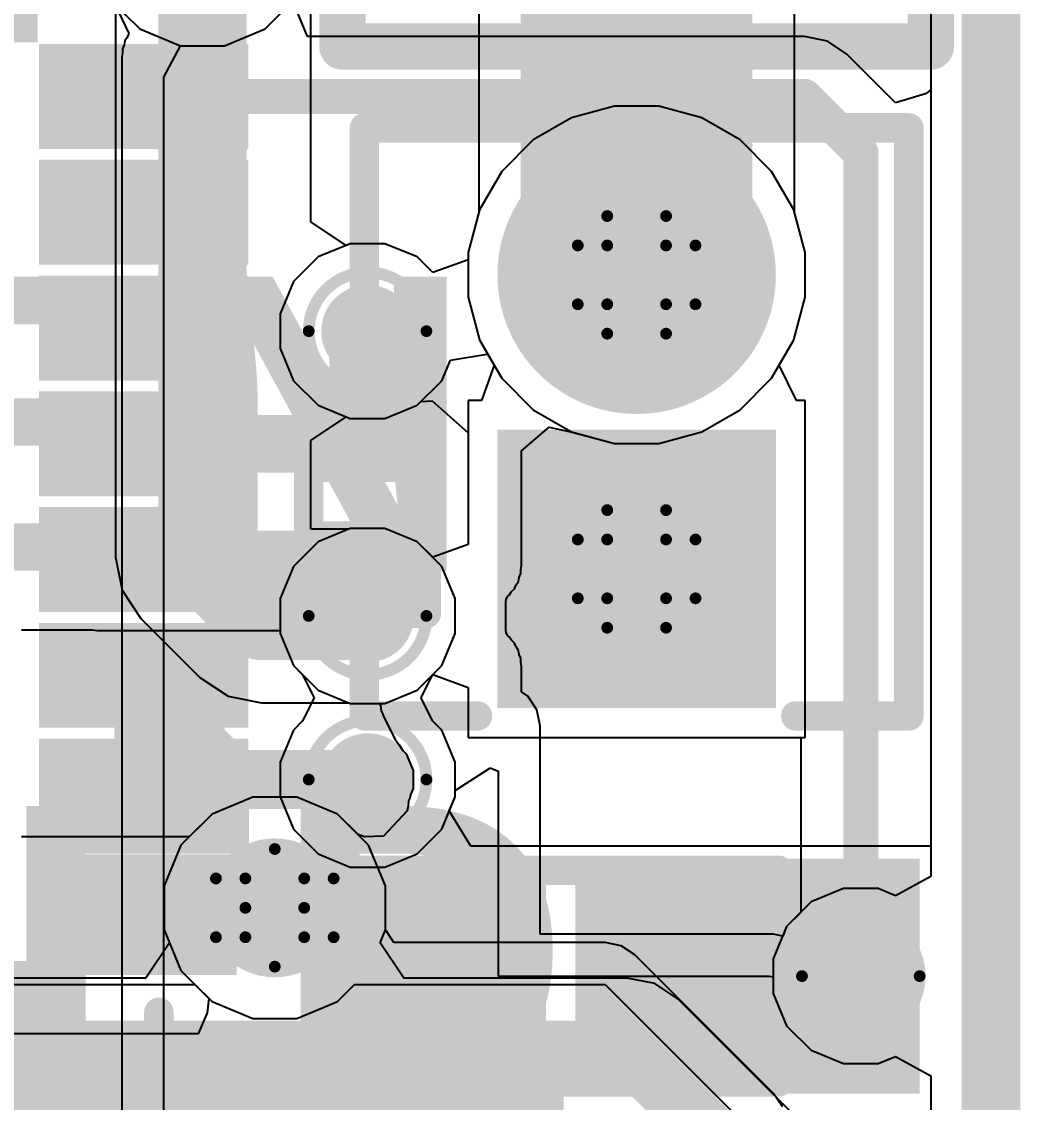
# Model space of a CAD drawing. Header units: inches. Extents: x -10 to 344, y -7 to 75.
# Drawn here: x 55.816 to 60.127, y 5.951 to 10.619 of the extents above; entities that cross this region are included whole.
import ezdxf

# ---------------------------------------------------------------- set-up
doc = ezdxf.new("R2010")
doc.units = ezdxf.units.IN
for name, color, linetype in [('Board Outline', 216, 'Continuous'), ('Bottom Layer', 5, 'Continuous'), ('Bottom Overlay', 54, 'Continuous'), ('Bottom Paste', 16, 'Continuous'), ('Bottom Solder', 6, 'Continuous'), ('Drill Drawing', 1, 'Continuous'), ('Mechanical 15', 56, 'Continuous'), ('Mid Layer 1', 16, 'Continuous'), ('Mid Layer 2', 76, 'Continuous'), ('Multi-Layer', 9, 'Continuous'), ('Pad Holes', 156, 'Continuous'), ('Top Layer', 1, 'Continuous'), ('Top Overlay', 2, 'Continuous'), ('Top Paste', 8, 'Continuous'), ('Top Solder', 216, 'Continuous'), ('Via Holes', 16, 'Continuous')]:
    doc.layers.add(name, color=color, linetype=linetype)
doc.styles.add('Arial_Bold', font='', dxfattribs={"height": 0.2})
doc.styles.get('Arial_Bold').set_extended_font_data('Arial', bold=True)

# ---------------------------------------------------------------- blocks, each defined once
blk = doc.blocks.new('HDR_1_2_M____1_27___6')
at = {"layer": 'Bottom Layer'}
blk.add_hatch(color=5, dxfattribs=at).paths.add_polyline_path([(-1.185, 0.55), (-0.085, 0.55), (-0.085, -0.55), (-1.185, -0.55)])
h = blk.add_hatch(color=5, dxfattribs=at)
edge = h.paths.add_edge_path()
edge.add_arc((0.635, 0), 0.55, 0, 360)
at = {"layer": 'Bottom Solder'}
blk.add_hatch(color=6, dxfattribs=at).paths.add_polyline_path([(-1.2358, 0.6008), (-0.0342, 0.6008), (-0.0342, -0.6008), (-1.2358, -0.6008)])
h = blk.add_hatch(color=6, dxfattribs=at)
edge = h.paths.add_edge_path()
edge.add_arc((0.635, 0), 0.6008, 0, 360)
at = {"layer": 'Mid Layer 1'}
blk.add_hatch(color=16, dxfattribs=at).paths.add_polyline_path([(-1.185, 0.55), (-0.085, 0.55), (-0.085, -0.55), (-1.185, -0.55)])
h = blk.add_hatch(color=16, dxfattribs=at)
edge = h.paths.add_edge_path()
edge.add_arc((0.635, 0), 0.55, 0, 360)
at = {"layer": 'Mid Layer 2'}
blk.add_hatch(color=76, dxfattribs=at).paths.add_polyline_path([(-1.185, 0.55), (-0.085, 0.55), (-0.085, -0.55), (-1.185, -0.55)])
h = blk.add_hatch(color=76, dxfattribs=at)
edge = h.paths.add_edge_path()
edge.add_arc((0.635, 0), 0.55, 0, 360)
at = {"layer": 'Multi-Layer'}
blk.add_hatch(color=9, dxfattribs=at).paths.add_polyline_path([(-1.185, 0.55), (-0.085, 0.55), (-0.085, -0.55), (-1.185, -0.55)])
h = blk.add_hatch(color=9, dxfattribs=at)
edge = h.paths.add_edge_path()
edge.add_arc((0.635, 0), 0.55, 0, 360)
at = {"layer": 'Pad Holes'}
h = blk.add_hatch(color=7, dxfattribs=at)
edge = h.paths.add_edge_path()
edge.add_arc((-0.635, 0), 0.375, 0, 360)
h = blk.add_hatch(color=7, dxfattribs=at)
edge = h.paths.add_edge_path()
edge.add_arc((0.635, 0), 0.375, 0, 360)
at = {"layer": 'Top Layer'}
blk.add_hatch(color=1, dxfattribs=at).paths.add_polyline_path([(-1.185, 0.55), (-0.085, 0.55), (-0.085, -0.55), (-1.185, -0.55)])
h = blk.add_hatch(color=1, dxfattribs=at)
edge = h.paths.add_edge_path()
edge.add_arc((0.635, 0), 0.55, 0, 360)
at = {"layer": 'Top Solder'}
blk.add_hatch(color=216, dxfattribs=at).paths.add_polyline_path([(-1.2358, 0.6008), (-0.0342, 0.6008), (-0.0342, -0.6008), (-1.2358, -0.6008)])
h = blk.add_hatch(color=216, dxfattribs=at)
edge = h.paths.add_edge_path()
edge.add_arc((0.635, 0), 0.6008, 0, 360)
at = {"layer": 'Mechanical 15', "const_width": 0.00254}
blk.add_lwpolyline([(0.0003, 0.397), (-0.0003, 0.3965)], dxfattribs=at)
at = {"layer": 'Mechanical 15', "const_width": 0.00127}
for points in [[(-0.0009, 0.3965, 1), (0.0004, 0.3965, 1)], [(-0.0004, 0.397, 1), (0.0009, 0.397, 1)]]:
    blk.add_lwpolyline(points, format="xyb", close=True, dxfattribs=at)
at = {"layer": 'Top Overlay', "const_width": 0.127}
for points in [[(-1.27, 1.175), (-1.27, 0.687)], [(-1.27, 1.175), (1.27, 1.175)], [(1.27, 1.175), (1.27, 0.3598)], [(1.27, -0.3598), (1.27, -1.175)], [(-1.27, -0.687), (-1.27, -1.175)], [(-1.27, -1.175), (1.27, -1.175)]]:
    blk.add_lwpolyline(points, dxfattribs=at)
at = {"layer": 'Top Overlay', "const_width": 0.0635}
for points in [[(-1.3017, 1.175, 1), (-1.2383, 1.175, 1)], [(-1.3017, 1.175, 1), (-1.2383, 1.175, 1)], [(1.2383, 1.175, 1), (1.3017, 1.175, 1)], [(1.2383, 1.175, 1), (1.3017, 1.175, 1)], [(-1.3017, 0.687, 1), (-1.2383, 0.687, 1)], [(1.2383, 0.3598, 1), (1.3017, 0.3598, 1)], [(1.2383, -0.3598, 1), (1.3017, -0.3598, 1)], [(-1.3017, -0.687, 1), (-1.2383, -0.687, 1)], [(-1.3017, -1.175, 1), (-1.2383, -1.175, 1)], [(-1.3017, -1.175, 1), (-1.2383, -1.175, 1)], [(1.2383, -1.175, 1), (1.3017, -1.175, 1)], [(1.2383, -1.175, 1), (1.3017, -1.175, 1)]]:
    blk.add_lwpolyline(points, format="xyb", close=True, dxfattribs=at)
blk = doc.blocks.new('LED_0402_19')
at = {"layer": 'Top Layer'}
for points in [[(-0.785, 0.36), (-0.165, 0.36), (-0.165, -0.36), (-0.785, -0.36)], [(0.165, 0.36), (0.785, 0.36), (0.785, -0.36), (0.165, -0.36)]]:
    blk.add_hatch(color=1, dxfattribs=at).paths.add_polyline_path(points)
at = {"layer": 'Top Overlay'}
blk.add_hatch(color=2, dxfattribs=at).paths.add_polyline_path([(0.9398, -0.508), (1.5494, -0.508), (1.5494, 0.508), (0.9398, 0.508)])
at = {"layer": 'Top Paste'}
for points in [[(-0.785, 0.36), (-0.165, 0.36), (-0.165, -0.36), (-0.785, -0.36)], [(0.165, 0.36), (0.785, 0.36), (0.785, -0.36), (0.165, -0.36)]]:
    blk.add_hatch(color=8, dxfattribs=at).paths.add_polyline_path(points)
at = {"layer": 'Top Solder'}
for points in [[(-0.8866, 0.4616), (-0.0634, 0.4616), (-0.0634, -0.4616), (-0.8866, -0.4616)], [(0.0634, 0.4616), (0.8866, 0.4616), (0.8866, -0.4616), (0.0634, -0.4616)]]:
    blk.add_hatch(color=216, dxfattribs=at).paths.add_polyline_path(points)
at = {"layer": 'Top Overlay', "const_width": 0.127}
for points in [[(-0.889, 0.4572), (0.9398, 0.4572)], [(-0.889, -0.4572), (-0.889, 0.4572)], [(0.9398, -0.4572), (0.9398, 0.4572)], [(-0.889, -0.4572), (0.9398, -0.4572)]]:
    blk.add_lwpolyline(points, dxfattribs=at)
at = {"layer": 'Top Overlay', "const_width": 0.0635}
for points in [[(-0.9207, 0.4572, 1), (-0.8572, 0.4572, 1)], [(-0.9207, 0.4572, 1), (-0.8572, 0.4572, 1)], [(0.908, 0.4572, 1), (0.9715, 0.4572, 1)], [(0.908, 0.4572, 1), (0.9715, 0.4572, 1)], [(-0.9207, -0.4572, 1), (-0.8572, -0.4572, 1)], [(-0.9207, -0.4572, 1), (-0.8572, -0.4572, 1)], [(0.908, -0.4572, 1), (0.9715, -0.4572, 1)], [(0.908, -0.4572, 1), (0.9715, -0.4572, 1)]]:
    blk.add_lwpolyline(points, format="xyb", close=True, dxfattribs=at)
blk = doc.blocks.new('C___0603_B_24')
at = {"layer": 'Bottom Layer'}
for points in [[(-1.143, -0.4445), (-1.143, 0.4445), (-0.381, 0.4445), (-0.381, -0.4445)], [(0.381, -0.4445), (0.381, 0.4445), (1.143, 0.4445), (1.143, -0.4445)]]:
    blk.add_hatch(color=5, dxfattribs=at).paths.add_polyline_path(points)
at = {"layer": 'Bottom Paste'}
for points in [[(-1.143, -0.4445), (-1.143, 0.4445), (-0.381, 0.4445), (-0.381, -0.4445)], [(0.381, -0.4445), (0.381, 0.4445), (1.143, 0.4445), (1.143, -0.4445)]]:
    blk.add_hatch(color=16, dxfattribs=at).paths.add_polyline_path(points)
at = {"layer": 'Bottom Solder'}
for points in [[(-1.203, -0.5045), (-1.203, 0.5045), (-0.321, 0.5045), (-0.321, -0.5045)], [(0.321, -0.5045), (0.321, 0.5045), (1.203, 0.5045), (1.203, -0.5045)]]:
    blk.add_hatch(color=6, dxfattribs=at).paths.add_polyline_path(points)
at = {"layer": 'Bottom Overlay', "const_width": 0.127}
for points in [[(-1.2446, 0.5334), (-0.4572, 0.5334)], [(-1.2446, 0.5334), (-1.2446, -0.5334)], [(0.4572, 0.5334), (1.2446, 0.5334)], [(1.2446, 0.5334), (1.2446, -0.5334)], [(-1.2446, -0.5334), (-0.4572, -0.5334)], [(0.4572, -0.5334), (1.2446, -0.5334)]]:
    blk.add_lwpolyline(points, dxfattribs=at)
at = {"layer": 'Bottom Overlay', "const_width": 0.0635}
for points in [[(-1.2764, 0.5334, 1), (-1.2128, 0.5334, 1)], [(-1.2764, 0.5334, 1), (-1.2128, 0.5334, 1)], [(-0.4889, 0.5334, 1), (-0.4254, 0.5334, 1)], [(0.4254, 0.5334, 1), (0.4889, 0.5334, 1)], [(1.2128, 0.5334, 1), (1.2764, 0.5334, 1)], [(1.2128, 0.5334, 1), (1.2764, 0.5334, 1)], [(-1.2764, -0.5334, 1), (-1.2128, -0.5334, 1)], [(-1.2764, -0.5334, 1), (-1.2128, -0.5334, 1)], [(-0.4889, -0.5334, 1), (-0.4254, -0.5334, 1)], [(0.4254, -0.5334, 1), (0.4889, -0.5334, 1)], [(1.2128, -0.5334, 1), (1.2764, -0.5334, 1)], [(1.2128, -0.5334, 1), (1.2764, -0.5334, 1)]]:
    blk.add_lwpolyline(points, format="xyb", close=True, dxfattribs=at)
blk = doc.blocks.new('32_QFN__5_5__B_27')
at = {"layer": 'Bottom Layer'}
for points in [[(-1.625, -2.085), (-1.625, -2.785), (-1.875, -2.785), (-1.875, -2.085)], [(-1.125, -2.085), (-1.125, -2.785), (-1.375, -2.785), (-1.375, -2.085)], [(-0.625, -2.085), (-0.625, -2.785), (-0.875, -2.785), (-0.875, -2.085)], [(-0.125, -2.085), (-0.125, -2.785), (-0.375, -2.785), (-0.375, -2.085)], [(0.375, -2.085), (0.375, -2.785), (0.125, -2.785), (0.125, -2.085)], [(0.875, -2.085), (0.875, -2.785), (0.625, -2.785), (0.625, -2.085)], [(1.375, -2.085), (1.375, -2.785), (1.125, -2.785), (1.125, -2.085)], [(1.875, -2.085), (1.875, -2.785), (1.625, -2.785), (1.625, -2.085)]]:
    blk.add_hatch(color=5, dxfattribs=at).paths.add_polyline_path(points)
at = {"layer": 'Bottom Paste'}
for points in [[(-1.625, -2.085), (-1.625, -2.785), (-1.875, -2.785), (-1.875, -2.085)], [(-1.125, -2.085), (-1.125, -2.785), (-1.375, -2.785), (-1.375, -2.085)], [(-0.625, -2.085), (-0.625, -2.785), (-0.875, -2.785), (-0.875, -2.085)], [(-0.125, -2.085), (-0.125, -2.785), (-0.375, -2.785), (-0.375, -2.085)], [(0.375, -2.085), (0.375, -2.785), (0.125, -2.785), (0.125, -2.085)], [(0.875, -2.085), (0.875, -2.785), (0.625, -2.785), (0.625, -2.085)], [(1.375, -2.085), (1.375, -2.785), (1.125, -2.785), (1.125, -2.085)], [(1.875, -2.085), (1.875, -2.785), (1.625, -2.785), (1.625, -2.085)]]:
    blk.add_hatch(color=16, dxfattribs=at).paths.add_polyline_path(points)
at = {"layer": 'Bottom Solder'}
for points in [[(-2.8866, -1.5234), (-1.9834, -1.5234), (-1.9834, -1.9766), (-2.8866, -1.9766)], [(1.9834, -1.5234), (2.8866, -1.5234), (2.8866, -1.9766), (1.9834, -1.9766)], [(-1.5234, -1.9834), (-1.5234, -2.8866), (-1.9766, -2.8866), (-1.9766, -1.9834)], [(-1.0234, -1.9834), (-1.0234, -2.8866), (-1.4766, -2.8866), (-1.4766, -1.9834)], [(-0.5234, -1.9834), (-0.5234, -2.8866), (-0.9766, -2.8866), (-0.9766, -1.9834)], [(-0.0234, -1.9834), (-0.0234, -2.8866), (-0.4766, -2.8866), (-0.4766, -1.9834)], [(0.4766, -1.9834), (0.4766, -2.8866), (0.0234, -2.8866), (0.0234, -1.9834)], [(0.9766, -1.9834), (0.9766, -2.8866), (0.5234, -2.8866), (0.5234, -1.9834)], [(1.4766, -1.9834), (1.4766, -2.8866), (1.0234, -2.8866), (1.0234, -1.9834)], [(1.9766, -1.9834), (1.9766, -2.8866), (1.5234, -2.8866), (1.5234, -1.9834)]]:
    blk.add_hatch(color=6, dxfattribs=at).paths.add_polyline_path(points)
at = {"layer": 'Bottom Overlay', "const_width": 0.127}
for points in [[(-2.5, -2.205), (-2.5, -2.5)], [(-2.5, -2.5), (-2.205, -2.5)]]:
    blk.add_lwpolyline(points, dxfattribs=at)
at = {"layer": 'Bottom Overlay', "const_width": 0.0635}
for points in [[(-2.5318, -2.205, 1), (-2.4683, -2.205, 1)], [(-2.5318, -2.5, 1), (-2.4683, -2.5, 1)], [(-2.5318, -2.5, 1), (-2.4683, -2.5, 1)], [(-2.2367, -2.5, 1), (-2.1732, -2.5, 1)]]:
    blk.add_lwpolyline(points, format="xyb", close=True, dxfattribs=at)
blk = doc.blocks.new('R___0201_B_46')
at = {"layer": 'Bottom Layer'}
for points in [[(-0.41, 0.185), (-0.14, 0.185), (-0.14, -0.185), (-0.41, -0.185)], [(0.14, 0.185), (0.41, 0.185), (0.41, -0.185), (0.14, -0.185)]]:
    blk.add_hatch(color=5, dxfattribs=at).paths.add_polyline_path(points)
at = {"layer": 'Bottom Paste'}
for points in [[(-0.41, 0.185), (-0.14, 0.185), (-0.14, -0.185), (-0.41, -0.185)], [(0.14, 0.185), (0.41, 0.185), (0.41, -0.185), (0.14, -0.185)]]:
    blk.add_hatch(color=16, dxfattribs=at).paths.add_polyline_path(points)
at = {"layer": 'Bottom Solder'}
for points in [[(-0.465, 0.24), (-0.085, 0.24), (-0.085, -0.24), (-0.465, -0.24)], [(0.085, 0.24), (0.465, 0.24), (0.465, -0.24), (0.085, -0.24)]]:
    blk.add_hatch(color=6, dxfattribs=at).paths.add_polyline_path(points)
at = {"layer": 'Bottom Overlay', "const_width": 0.127}
for points in [[(-0.4826, 0.254), (0.4826, 0.254)], [(-0.4826, 0.254), (-0.4826, -0.254)], [(0.4826, 0.254), (0.4826, -0.254)], [(-0.4826, -0.254), (0.4826, -0.254)]]:
    blk.add_lwpolyline(points, dxfattribs=at)
at = {"layer": 'Bottom Overlay', "const_width": 0.0635}
for points in [[(-0.5143, 0.254, 1), (-0.4508, 0.254, 1)], [(-0.5143, 0.254, 1), (-0.4508, 0.254, 1)], [(0.4508, 0.254, 1), (0.5143, 0.254, 1)], [(0.4508, 0.254, 1), (0.5143, 0.254, 1)], [(-0.5143, -0.254, 1), (-0.4508, -0.254, 1)], [(-0.5143, -0.254, 1), (-0.4508, -0.254, 1)], [(0.4508, -0.254, 1), (0.5143, -0.254, 1)], [(0.4508, -0.254, 1), (0.5143, -0.254, 1)]]:
    blk.add_lwpolyline(points, format="xyb", close=True, dxfattribs=at)
blk = doc.blocks.new('HDR1X2__86')
at = {"layer": 'Bottom Layer'}
blk.add_hatch(color=5, dxfattribs=at).paths.add_polyline_path([(-0.75, 0.75), (0.75, 0.75), (0.75, -0.75), (-0.75, -0.75)])
h = blk.add_hatch(color=5, dxfattribs=at)
edge = h.paths.add_edge_path()
edge.add_arc((2.54, 0), 0.75, 0, 360)
at = {"layer": 'Bottom Solder'}
h = blk.add_hatch(color=6, dxfattribs=at)
edge = h.paths.add_edge_path()
edge.add_arc((0, 0), 0.5516, 0, 360)
h = blk.add_hatch(color=6, dxfattribs=at)
edge = h.paths.add_edge_path()
edge.add_arc((2.54, 0), 0.5516, 0, 360)
at = {"layer": 'Mid Layer 1'}
blk.add_hatch(color=16, dxfattribs=at).paths.add_polyline_path([(-0.75, 0.75), (0.75, 0.75), (0.75, -0.75), (-0.75, -0.75)])
h = blk.add_hatch(color=16, dxfattribs=at)
edge = h.paths.add_edge_path()
edge.add_arc((2.54, 0), 0.75, 0, 360)
at = {"layer": 'Mid Layer 2'}
blk.add_hatch(color=76, dxfattribs=at).paths.add_polyline_path([(-0.75, 0.75), (0.75, 0.75), (0.75, -0.75), (-0.75, -0.75)])
h = blk.add_hatch(color=76, dxfattribs=at)
edge = h.paths.add_edge_path()
edge.add_arc((2.54, 0), 0.75, 0, 360)
at = {"layer": 'Multi-Layer'}
blk.add_hatch(color=9, dxfattribs=at).paths.add_polyline_path([(-0.75, 0.75), (0.75, 0.75), (0.75, -0.75), (-0.75, -0.75)])
h = blk.add_hatch(color=9, dxfattribs=at)
edge = h.paths.add_edge_path()
edge.add_arc((2.54, 0), 0.75, 0, 360)
at = {"layer": 'Pad Holes'}
h = blk.add_hatch(color=7, dxfattribs=at)
edge = h.paths.add_edge_path()
edge.add_arc((0, 0), 0.45, 0, 360)
h = blk.add_hatch(color=7, dxfattribs=at)
edge = h.paths.add_edge_path()
edge.add_arc((2.54, 0), 0.45, 0, 360)
at = {"layer": 'Top Layer'}
blk.add_hatch(color=1, dxfattribs=at).paths.add_polyline_path([(-0.75, 0.75), (0.75, 0.75), (0.75, -0.75), (-0.75, -0.75)])
h = blk.add_hatch(color=1, dxfattribs=at)
edge = h.paths.add_edge_path()
edge.add_arc((2.54, 0), 0.75, 0, 360)
at = {"layer": 'Top Solder'}
h = blk.add_hatch(color=216, dxfattribs=at)
edge = h.paths.add_edge_path()
edge.add_arc((0, 0), 0.5516, 0, 360)
h = blk.add_hatch(color=216, dxfattribs=at)
edge = h.paths.add_edge_path()
edge.add_arc((2.54, 0), 0.5516, 0, 360)
at = {"layer": 'Top Overlay', "const_width": 0.2}
for points in [[(3.81, 1.27), (-1.27, 1.27)], [(-1.27, -1.27), (-1.27, 1.27)], [(3.81, -1.27), (3.81, 1.27)], [(3.81, -1.27), (-1.27, -1.27)]]:
    blk.add_lwpolyline(points, dxfattribs=at)
at = {"layer": 'Top Overlay', "const_width": 0.1}
for points in [[(-1.32, 1.27, 1), (-1.22, 1.27, 1)], [(-1.32, 1.27, 1), (-1.22, 1.27, 1)], [(3.76, 1.27, 1), (3.86, 1.27, 1)], [(3.76, 1.27, 1), (3.86, 1.27, 1)], [(-1.32, -1.27, 1), (-1.22, -1.27, 1)], [(-1.32, -1.27, 1), (-1.22, -1.27, 1)], [(3.76, -1.27, 1), (3.86, -1.27, 1)], [(3.76, -1.27, 1), (3.86, -1.27, 1)]]:
    blk.add_lwpolyline(points, format="xyb", close=True, dxfattribs=at)

msp = doc.modelspace()

# ---------------------------------------------------------------- hatches: boundary and pattern name
at = {"layer": 'Bottom Layer'}
h = msp.add_hatch(color=5, dxfattribs=at)
edge = h.paths.add_edge_path()
edge.add_arc((57.3095, 9.2818), 0.2, 0, 360)
for points in [[(56.1403, 8.6702), (57.4945, 8.6702), (57.4945, 8.9202), (56.1403, 8.9202)], [(56.1403, 8.1702), (57.4945, 8.1702), (57.4945, 8.4202), (56.1403, 8.4202)]]:
    msp.add_hatch(color=5, dxfattribs=at).paths.add_polyline_path(points)
h = msp.add_hatch(color=5, dxfattribs=at)
edge = h.paths.add_edge_path()
edge.add_arc((57.3095, 8.0518), 0.2, 0, 360)
h = msp.add_hatch(color=5, dxfattribs=at)
edge = h.paths.add_edge_path()
edge.add_arc((57.3095, 7.3452), 0.2, 0, 360)
h = msp.add_hatch(color=5, dxfattribs=at)
edge = h.paths.add_edge_path()
edge.add_arc((56.909, 6.7912), 0.3, 0, 360)
h = msp.add_hatch(color=5, dxfattribs=at)
edge = h.paths.add_edge_path()
edge.add_arc((59.4384, 6.4962), 0.2, 0, 360)
at = {"layer": 'Mid Layer 1'}
h = msp.add_hatch(color=16, dxfattribs=at)
edge = h.paths.add_edge_path()
edge.add_arc((57.3095, 9.2818), 0.2, 0, 360)
h = msp.add_hatch(color=16, dxfattribs=at)
edge = h.paths.add_edge_path()
edge.add_arc((57.3095, 8.0518), 0.2, 0, 360)
h = msp.add_hatch(color=16, dxfattribs=at)
edge = h.paths.add_edge_path()
edge.add_arc((57.3095, 7.3452), 0.2, 0, 360)
h = msp.add_hatch(color=16, dxfattribs=at)
edge = h.paths.add_edge_path()
edge.add_arc((56.909, 6.7912), 0.3, 0, 360)
h = msp.add_hatch(color=16, dxfattribs=at)
edge = h.paths.add_edge_path()
edge.add_arc((59.4384, 6.4962), 0.2, 0, 360)
at = {"layer": 'Mid Layer 2'}
msp.add_hatch(color=76, dxfattribs=at).paths.add_polyline_path([(57.9708, 9.525), (58.9708, 9.525), (58.9708, 11.7811), (57.9708, 11.7811)])
h = msp.add_hatch(color=76, dxfattribs=at)
edge = h.paths.add_edge_path()
edge.add_arc((57.3095, 9.2818), 0.2, 0, 360)
h = msp.add_hatch(color=76, dxfattribs=at)
edge = h.paths.add_edge_path()
edge.add_arc((57.3095, 8.0518), 0.2, 0, 360)
h = msp.add_hatch(color=76, dxfattribs=at)
edge = h.paths.add_edge_path()
edge.add_arc((57.3095, 7.3452), 0.2, 0, 360)
h = msp.add_hatch(color=76, dxfattribs=at)
edge = h.paths.add_edge_path()
edge.add_arc((56.909, 6.7912), 0.3, 0, 360)
h = msp.add_hatch(color=76, dxfattribs=at)
edge = h.paths.add_edge_path()
edge.add_arc((59.4384, 6.4962), 0.2, 0, 360)
at = {"layer": 'Top Layer'}
h = msp.add_hatch(color=1, dxfattribs=at)
edge = h.paths.add_edge_path()
edge.add_arc((57.3095, 9.2818), 0.2, 0, 360)
h = msp.add_hatch(color=1, dxfattribs=at)
edge = h.paths.add_edge_path()
edge.add_arc((57.3095, 8.0518), 0.2, 0, 360)
h = msp.add_hatch(color=1, dxfattribs=at)
edge = h.paths.add_edge_path()
edge.add_arc((57.3095, 7.3452), 0.2, 0, 360)
h = msp.add_hatch(color=1, dxfattribs=at)
edge = h.paths.add_edge_path()
edge.add_arc((56.909, 6.7912), 0.3, 0, 360)
msp.add_hatch(color=1, dxfattribs=at).paths.add_polyline_path([(58.308, 6.1362), (59.6743, 6.1362), (59.6743, 6.8562), (58.308, 6.8562)])
h = msp.add_hatch(color=1, dxfattribs=at)
edge = h.paths.add_edge_path()
edge.add_arc((59.4384, 6.4962), 0.2, 0, 360)
at = {"layer": 'Via Holes'}
h = msp.add_hatch(color=7, dxfattribs=at)
edge = h.paths.add_edge_path()
edge.add_arc((57.3095, 9.2818), 0.1, 0, 360)
h = msp.add_hatch(color=7, dxfattribs=at)
edge = h.paths.add_edge_path()
edge.add_arc((57.3095, 8.0518), 0.1, 0, 360)
h = msp.add_hatch(color=7, dxfattribs=at)
edge = h.paths.add_edge_path()
edge.add_arc((57.3095, 7.3452), 0.1, 0, 360)
h = msp.add_hatch(color=7, dxfattribs=at)
edge = h.paths.add_edge_path()
edge.add_arc((56.909, 6.7912), 0.15, 0, 360)
h = msp.add_hatch(color=7, dxfattribs=at)
edge = h.paths.add_edge_path()
edge.add_arc((59.4384, 6.4962), 0.1, 0, 360)

# ---------------------------------------------------------------- linework, layer by layer
at = {"layer": 'Board Outline', "const_width": 0.254}
msp.add_lwpolyline([(60, 30), (60, 0)], dxfattribs=at)
at = {"layer": 'Bottom Layer'}
for p, q in [((59.7411, 12.4313), (59.7411, 10.3243)), ((57.0502, 10.5542), (56.9871, 10.7066)), ((59.1949, 10.5542), (57.0502, 10.5542)), ((59.294, 10.5345), (59.1949, 10.5542)), ((59.378, 10.4783), (59.294, 10.5345)), ((59.5887, 10.2677), (59.378, 10.4783)), ((59.7411, 10.3243), (59.7182, 10.3072)), ((59.7182, 10.3072), (59.5887, 10.2677)), ((55.8157, 7.9924), (56.1228, 7.9924)), ((56.1228, 7.9924), (56.1403, 7.9889)), ((56.1403, 7.9889), (56.9317, 7.9889)), ((56.9317, 7.9889), (56.9317, 7.9767)), ((56.9317, 7.9767), (56.9892, 7.8378)), ((56.9892, 7.8378), (57.0955, 7.7315)), ((57.5235, 7.7315), (57.5906, 7.7986)), ((57.5906, 7.7986), (57.743, 7.7432)), ((57.0955, 7.7315), (57.2344, 7.674)), ((57.3846, 7.674), (57.5235, 7.7315)), ((57.743, 7.7432), (57.743, 7.5272)), ((57.2344, 7.674), (57.3846, 7.674)), ((57.743, 7.5272), (59.1794, 7.5272)), ((59.1794, 7.5272), (59.1794, 6.7715)), ((56.814, 7.269), (56.6384, 7.1963)), ((57.004, 7.269), (56.814, 7.269)), ((57.1797, 7.1963), (57.004, 7.269)), ((56.6384, 7.1963), (56.5401, 7.098)), ((57.3141, 7.0618), (57.1797, 7.1963)), ((56.5401, 7.098), (55.8157, 7.098)), ((57.3868, 6.8862), (57.3141, 7.0618)), ((57.3868, 6.6962), (57.3868, 6.8862)), ((59.1794, 6.7715), (59.1181, 6.7102)), ((57.4233, 6.6415), (57.3868, 6.6962)), ((59.1181, 6.7102), (59.0606, 6.5713)), ((58.3353, 6.6415), (57.4233, 6.6415)), ((58.4047, 6.6277), (58.3353, 6.6415)), ((58.4635, 6.5884), (58.4047, 6.6277)), ((59.0607, 5.9912), (58.4635, 6.5884)), ((59.0606, 6.5713), (59.0606, 6.421)), ((55.537, 6.4602), (56.5643, 6.4602)), ((56.5643, 6.4602), (56.6384, 6.3861)), ((57.1797, 6.3861), (57.2537, 6.4602)), ((57.2537, 6.4602), (58.3353, 6.4602)), ((58.3353, 6.4602), (58.9325, 5.863)), ((59.0606, 6.421), (59.1181, 6.2822)), ((56.6384, 6.3861), (56.814, 6.3134)), ((57.004, 6.3134), (57.1797, 6.3861)), ((56.814, 6.3134), (57.004, 6.3134)), ((59.1181, 6.2822), (59.2244, 6.1759)), ((59.2244, 6.1759), (59.3632, 6.1184)), ((59.3632, 6.1184), (59.5135, 6.1184)), ((59.5135, 6.1184), (59.5887, 6.1495)), ((59.5887, 6.1495), (59.7411, 6.0654)), ((59.7411, 6.0654), (59.7411, 5.5995)), ((59.1, 5.9324), (59.0607, 5.9912))]:
    msp.add_line(p, q, dxfattribs=at)
for points, const_width in [([(56.3435, 10.2952), (59.1949, 10.2952)], 0.1524), ([(59.1949, 10.2952), (59.4384, 10.0517)], 0.1524), ([(59.4384, 6.4962), (59.4384, 10.0517)], 0.1524), ([(57.3095, 8.8726), (57.3095, 9.2818)], 0.3302), ([(57.3095, 8.0518), (57.3095, 8.2702)], 0.1524), ([(56.3435, 7.7952), (56.3809, 7.7952)], 0.254), ([(56.3435, 7.2952), (56.3435, 7.7952)], 0.254), ([(56.5647, 7.5078), (56.5647, 7.7414)], 0.254), ([(56.5647, 7.5078), (56.7273, 7.3452)], 0.254), ([(56.7273, 7.3452), (57.3095, 7.3452)], 0.254), ([(56.3435, 6.7952), (56.3455, 6.7932)], 0.1524), ([(56.3455, 6.7932), (56.907, 6.7932)], 0.1524), ([(56.907, 6.7932), (56.909, 6.7912)], 0.1524)]:
    msp.add_lwpolyline(points, dxfattribs=dict(at, const_width=const_width))
for points, const_width in [([(56.3054, 10.2952, 1), (56.3816, 10.2952, 1)], 0.0762), ([(59.1568, 10.2952, 1), (59.233, 10.2952, 1)], 0.0762), ([(59.1568, 10.2952, 1), (59.233, 10.2952, 1)], 0.0762), ([(59.4003, 10.0517, 1), (59.4765, 10.0517, 1)], 0.0762), ([(59.4003, 10.0517, 1), (59.4765, 10.0517, 1)], 0.0762), ([(57.2269, 9.2818, 1), (57.392, 9.2818, 1)], 0.1651), ([(57.2269, 8.8726, 1), (57.392, 8.8726, 1)], 0.1651), ([(57.2714, 8.2702, 1), (57.3476, 8.2702, 1)], 0.0762), ([(57.2714, 8.0518, 1), (57.3476, 8.0518, 1)], 0.0762), ([(56.28, 7.7952, 1), (56.407, 7.7952, 1)], 0.127), ([(56.28, 7.7952, 1), (56.407, 7.7952, 1)], 0.127), ([(56.3174, 7.7952, 1), (56.4444, 7.7952, 1)], 0.127), ([(56.5012, 7.7414, 1), (56.6282, 7.7414, 1)], 0.127), ([(56.5012, 7.5078, 1), (56.6282, 7.5078, 1)], 0.127), ([(56.5012, 7.5078, 1), (56.6282, 7.5078, 1)], 0.127), ([(56.6638, 7.3452, 1), (56.7908, 7.3452, 1)], 0.127), ([(56.6638, 7.3452, 1), (56.7908, 7.3452, 1)], 0.127), ([(57.246, 7.3452, 1), (57.373, 7.3452, 1)], 0.127), ([(56.28, 7.2952, 1), (56.407, 7.2952, 1)], 0.127), ([(56.3054, 6.7952, 1), (56.3816, 6.7952, 1)], 0.0762), ([(56.3074, 6.7932, 1), (56.3836, 6.7932, 1)], 0.0762), ([(56.3074, 6.7932, 1), (56.3836, 6.7932, 1)], 0.0762), ([(56.8689, 6.7932, 1), (56.9451, 6.7932, 1)], 0.0762), ([(56.8689, 6.7932, 1), (56.9451, 6.7932, 1)], 0.0762), ([(56.8709, 6.7912, 1), (56.9471, 6.7912, 1)], 0.0762), ([(59.4003, 6.4962, 1), (59.4765, 6.4962, 1)], 0.0762)]:
    msp.add_lwpolyline(points, format="xyb", close=True, dxfattribs=dict(at, const_width=const_width))
at = {"layer": 'Drill Drawing', "const_width": 0.0508}
for points in [[(58.3438, 9.652), (58.3438, 9.779)], [(58.3438, 9.779), (58.5978, 9.779)], [(58.5978, 9.652), (58.5978, 9.779)], [(58.2168, 9.398), (58.2168, 9.652)], [(58.2168, 9.652), (58.3438, 9.652)], [(58.5978, 9.652), (58.7248, 9.652)], [(58.7248, 9.398), (58.7248, 9.652)], [(58.2168, 9.398), (58.3438, 9.398)], [(58.3438, 9.271), (58.3438, 9.398)], [(58.5978, 9.398), (58.7248, 9.398)], [(58.5978, 9.271), (58.5978, 9.398)], [(58.3438, 9.271), (58.5978, 9.271)], [(58.3438, 8.382), (58.3438, 8.509)], [(58.3438, 8.509), (58.5978, 8.509)], [(58.5978, 8.382), (58.5978, 8.509)], [(58.2168, 8.128), (58.2168, 8.382)], [(58.2168, 8.382), (58.3438, 8.382)], [(58.5978, 8.382), (58.7248, 8.382)], [(58.7248, 8.128), (58.7248, 8.382)], [(58.2168, 8.128), (58.3438, 8.128)], [(58.3438, 8.001), (58.3438, 8.128)], [(58.5978, 8.128), (58.7248, 8.128)], [(58.5978, 8.001), (58.5978, 8.128)], [(58.3438, 8.001), (58.5978, 8.001)], [(56.782, 6.9182), (56.909, 7.0452)], [(56.909, 7.0452), (57.036, 6.9182)], [(56.655, 6.9182), (56.782, 6.7912)], [(56.655, 6.9182), (56.782, 6.9182)], [(57.036, 6.9182), (57.163, 6.9182)], [(57.036, 6.7912), (57.163, 6.9182)], [(56.655, 6.6642), (56.782, 6.7912)], [(57.036, 6.7912), (57.163, 6.6642)], [(56.655, 6.6642), (56.782, 6.6642)], [(56.782, 6.6642), (56.909, 6.5372)], [(56.909, 6.5372), (57.036, 6.6642)], [(57.036, 6.6642), (57.163, 6.6642)]]:
    msp.add_lwpolyline(points, dxfattribs=at)
at = {"layer": 'Drill Drawing'}
for points, const_width in [([(58.3311, 9.779, 1), (58.3565, 9.779, 1)], 0.0254), ([(58.3311, 9.779, 1), (58.3565, 9.779, 1)], 0.0254), ([(58.5851, 9.779, 1), (58.6105, 9.779, 1)], 0.0254), ([(58.5851, 9.779, 1), (58.6105, 9.779, 1)], 0.0254), ([(58.2041, 9.652, 1), (58.2295, 9.652, 1)], 0.0254), ([(58.2041, 9.652, 1), (58.2295, 9.652, 1)], 0.0254), ([(58.3311, 9.652, 1), (58.3565, 9.652, 1)], 0.0254), ([(58.3311, 9.652, 1), (58.3565, 9.652, 1)], 0.0254), ([(58.5851, 9.652, 1), (58.6105, 9.652, 1)], 0.0254), ([(58.5851, 9.652, 1), (58.6105, 9.652, 1)], 0.0254), ([(58.7121, 9.652, 1), (58.7375, 9.652, 1)], 0.0254), ([(58.7121, 9.652, 1), (58.7375, 9.652, 1)], 0.0254), ([(57.5635, 9.2818, 1), (57.0555, 9.2818, 1)], 0.0508), ([(58.2041, 9.398, 1), (58.2295, 9.398, 1)], 0.0254), ([(58.2041, 9.398, 1), (58.2295, 9.398, 1)], 0.0254), ([(58.3311, 9.398, 1), (58.3565, 9.398, 1)], 0.0254), ([(58.3311, 9.398, 1), (58.3565, 9.398, 1)], 0.0254), ([(58.5851, 9.398, 1), (58.6105, 9.398, 1)], 0.0254), ([(58.5851, 9.398, 1), (58.6105, 9.398, 1)], 0.0254), ([(58.7121, 9.398, 1), (58.7375, 9.398, 1)], 0.0254), ([(58.7121, 9.398, 1), (58.7375, 9.398, 1)], 0.0254), ([(57.0428, 9.2818, 1), (57.0682, 9.2818, 1)], 0.0254), ([(57.5508, 9.2818, 1), (57.5762, 9.2818, 1)], 0.0254), ([(58.3311, 9.271, 1), (58.3565, 9.271, 1)], 0.0254), ([(58.3311, 9.271, 1), (58.3565, 9.271, 1)], 0.0254), ([(58.5851, 9.271, 1), (58.6105, 9.271, 1)], 0.0254), ([(58.5851, 9.271, 1), (58.6105, 9.271, 1)], 0.0254), ([(58.3311, 8.509, 1), (58.3565, 8.509, 1)], 0.0254), ([(58.3311, 8.509, 1), (58.3565, 8.509, 1)], 0.0254), ([(58.5851, 8.509, 1), (58.6105, 8.509, 1)], 0.0254), ([(58.5851, 8.509, 1), (58.6105, 8.509, 1)], 0.0254), ([(58.2041, 8.382, 1), (58.2295, 8.382, 1)], 0.0254), ([(58.2041, 8.382, 1), (58.2295, 8.382, 1)], 0.0254), ([(58.3311, 8.382, 1), (58.3565, 8.382, 1)], 0.0254), ([(58.3311, 8.382, 1), (58.3565, 8.382, 1)], 0.0254), ([(58.5851, 8.382, 1), (58.6105, 8.382, 1)], 0.0254), ([(58.5851, 8.382, 1), (58.6105, 8.382, 1)], 0.0254), ([(58.7121, 8.382, 1), (58.7375, 8.382, 1)], 0.0254), ([(58.7121, 8.382, 1), (58.7375, 8.382, 1)], 0.0254), ([(57.5635, 8.0518, 1), (57.0555, 8.0518, 1)], 0.0508), ([(58.2041, 8.128, 1), (58.2295, 8.128, 1)], 0.0254), ([(58.2041, 8.128, 1), (58.2295, 8.128, 1)], 0.0254), ([(58.3311, 8.128, 1), (58.3565, 8.128, 1)], 0.0254), ([(58.3311, 8.128, 1), (58.3565, 8.128, 1)], 0.0254), ([(58.5851, 8.128, 1), (58.6105, 8.128, 1)], 0.0254), ([(58.5851, 8.128, 1), (58.6105, 8.128, 1)], 0.0254), ([(58.7121, 8.128, 1), (58.7375, 8.128, 1)], 0.0254), ([(58.7121, 8.128, 1), (58.7375, 8.128, 1)], 0.0254), ([(57.0428, 8.0518, 1), (57.0682, 8.0518, 1)], 0.0254), ([(57.5508, 8.0518, 1), (57.5762, 8.0518, 1)], 0.0254), ([(58.3311, 8.001, 1), (58.3565, 8.001, 1)], 0.0254), ([(58.3311, 8.001, 1), (58.3565, 8.001, 1)], 0.0254), ([(58.5851, 8.001, 1), (58.6105, 8.001, 1)], 0.0254), ([(58.5851, 8.001, 1), (58.6105, 8.001, 1)], 0.0254), ([(57.5635, 7.3452, 1), (57.0555, 7.3452, 1)], 0.0508), ([(57.0428, 7.3452, 1), (57.0682, 7.3452, 1)], 0.0254), ([(57.5508, 7.3452, 1), (57.5762, 7.3452, 1)], 0.0254), ([(56.8963, 7.0452, 1), (56.9217, 7.0452, 1)], 0.0254), ([(56.8963, 7.0452, 1), (56.9217, 7.0452, 1)], 0.0254), ([(56.6423, 6.9182, 1), (56.6677, 6.9182, 1)], 0.0254), ([(56.6423, 6.9182, 1), (56.6677, 6.9182, 1)], 0.0254), ([(56.7693, 6.9182, 1), (56.7947, 6.9182, 1)], 0.0254), ([(56.7693, 6.9182, 1), (56.7947, 6.9182, 1)], 0.0254), ([(57.0233, 6.9182, 1), (57.0487, 6.9182, 1)], 0.0254), ([(57.0233, 6.9182, 1), (57.0487, 6.9182, 1)], 0.0254), ([(57.1503, 6.9182, 1), (57.1757, 6.9182, 1)], 0.0254), ([(57.1503, 6.9182, 1), (57.1757, 6.9182, 1)], 0.0254), ([(56.7693, 6.7912, 1), (56.7947, 6.7912, 1)], 0.0254), ([(56.7693, 6.7912, 1), (56.7947, 6.7912, 1)], 0.0254), ([(57.0233, 6.7912, 1), (57.0487, 6.7912, 1)], 0.0254), ([(57.0233, 6.7912, 1), (57.0487, 6.7912, 1)], 0.0254), ([(59.6924, 6.4962, 1), (59.1844, 6.4962, 1)], 0.0508), ([(56.6423, 6.6642, 1), (56.6677, 6.6642, 1)], 0.0254), ([(56.6423, 6.6642, 1), (56.6677, 6.6642, 1)], 0.0254), ([(56.7693, 6.6642, 1), (56.7947, 6.6642, 1)], 0.0254), ([(56.7693, 6.6642, 1), (56.7947, 6.6642, 1)], 0.0254), ([(57.0233, 6.6642, 1), (57.0487, 6.6642, 1)], 0.0254), ([(57.0233, 6.6642, 1), (57.0487, 6.6642, 1)], 0.0254), ([(57.1503, 6.6642, 1), (57.1757, 6.6642, 1)], 0.0254), ([(57.1503, 6.6642, 1), (57.1757, 6.6642, 1)], 0.0254), ([(56.8963, 6.5372, 1), (56.9217, 6.5372, 1)], 0.0254), ([(56.8963, 6.5372, 1), (56.9217, 6.5372, 1)], 0.0254), ([(59.1717, 6.4962, 1), (59.1971, 6.4962, 1)], 0.0254), ([(59.6797, 6.4962, 1), (59.7051, 6.4962, 1)], 0.0254)]:
    msp.add_lwpolyline(points, format="xyb", close=True, dxfattribs=dict(at, const_width=const_width))
at = {"layer": 'Mid Layer 1'}
for p, q in [((59.7411, 12.4929), (59.7411, 6.9269)), ((56.1917, 10.7213), (56.3261, 10.5869)), ((56.8674, 10.5869), (57.0018, 10.7213)), ((56.3261, 10.5869), (56.5017, 10.5141)), ((56.6918, 10.5141), (56.8674, 10.5869)), ((56.5017, 10.5141), (56.6918, 10.5141)), ((58.375, 10.2528), (58.1899, 10.2032)), ((58.5666, 10.2528), (58.375, 10.2528)), ((58.7517, 10.2032), (58.5666, 10.2528)), ((58.1899, 10.2032), (58.0239, 10.1074)), ((58.9177, 10.1074), (58.7517, 10.2032)), ((58.0239, 10.1074), (57.8884, 9.9719)), ((59.0532, 9.9719), (58.9177, 10.1074)), ((57.8884, 9.9719), (57.7926, 9.8059)), ((59.149, 9.8059), (59.0532, 9.9719)), ((57.7926, 9.8059), (57.743, 9.6208)), ((59.1986, 9.6208), (59.149, 9.8059)), ((57.2344, 9.6596), (57.0955, 9.6021)), ((57.3846, 9.6596), (57.2344, 9.6596)), ((57.5235, 9.6021), (57.3846, 9.6596)), ((57.743, 9.6208), (57.743, 9.5904)), ((59.1986, 9.4292), (59.1986, 9.6208)), ((57.0955, 9.6021), (56.9892, 9.4958)), ((57.5906, 9.535), (57.5235, 9.6021)), ((57.743, 9.5904), (57.5906, 9.535)), ((56.9892, 9.4958), (56.9317, 9.3569)), ((59.149, 9.2441), (59.1986, 9.4292)), ((56.9317, 9.3569), (56.9317, 9.2067)), ((59.0861, 9.1352), (59.149, 9.2441)), ((56.9317, 9.2067), (56.9892, 9.0678)), ((59.1602, 8.9828), (59.0861, 9.1352)), ((56.9892, 9.0678), (57.0955, 8.9615)), ((57.5235, 8.9615), (57.5393, 8.9773)), ((57.5393, 8.9773), (57.5889, 8.9805)), ((57.5889, 8.9805), (57.743, 8.8426)), ((59.1986, 8.9828), (59.1602, 8.9828)), ((59.1986, 7.5272), (59.1986, 8.9828)), ((57.0955, 8.9615), (57.2344, 8.904)), ((57.3846, 8.904), (57.5235, 8.9615)), ((57.2344, 8.904), (57.3846, 8.904)), ((57.743, 8.8426), (57.743, 8.8414)), ((57.743, 8.8414), (57.743, 8.3604)), ((57.2344, 8.4296), (57.0955, 8.3721)), ((57.3846, 8.4296), (57.2344, 8.4296)), ((57.5235, 8.3721), (57.3846, 8.4296)), ((57.0955, 8.3721), (56.9892, 8.2658)), ((57.5906, 8.305), (57.5235, 8.3721)), ((57.743, 8.3604), (57.5906, 8.305)), ((56.9892, 8.2658), (56.9317, 8.1269)), ((56.9317, 8.1269), (56.9317, 7.9767)), ((56.9317, 7.9767), (56.9892, 7.8378)), ((56.9892, 7.8378), (57.0955, 7.7315)), ((57.5235, 7.7315), (57.5906, 7.7986)), ((57.5906, 7.7986), (57.743, 7.7432)), ((57.0955, 7.7315), (57.2344, 7.674)), ((57.3846, 7.674), (57.5235, 7.7315)), ((57.743, 7.7432), (57.743, 7.5272)), ((57.2344, 7.674), (57.3846, 7.674)), ((57.743, 7.5272), (59.1986, 7.5272)), ((56.814, 7.269), (56.6384, 7.1963)), ((57.004, 7.269), (56.814, 7.269)), ((57.1797, 7.1963), (57.004, 7.269)), ((56.6384, 7.1963), (56.5039, 7.0618)), ((57.3141, 7.0618), (57.1797, 7.1963)), ((56.5039, 7.0618), (56.4312, 6.8862)), ((57.3868, 6.8862), (57.3141, 7.0618)), ((59.7411, 6.9269), (59.5887, 6.8429)), ((56.4312, 6.8862), (56.4312, 6.6962)), ((57.3868, 6.6962), (57.3868, 6.8862)), ((59.3632, 6.874), (59.2244, 6.8165)), ((59.5135, 6.874), (59.3632, 6.874)), ((59.5887, 6.8429), (59.5135, 6.874)), ((59.2244, 6.8165), (59.1181, 6.7102)), ((56.4312, 6.6962), (56.4544, 6.64)), ((57.3636, 6.64), (57.3868, 6.6962)), ((59.1181, 6.7102), (59.0606, 6.5713)), ((56.4544, 6.64), (56.3526, 6.4876)), ((57.4654, 6.4876), (57.3636, 6.64)), ((59.0606, 6.5713), (59.0606, 6.421)), ((56.3526, 6.4876), (53.3183, 6.4876)), ((58.4303, 6.4876), (57.4654, 6.4876)), ((58.5492, 6.464), (58.4303, 6.4876)), ((58.6501, 6.3966), (58.5492, 6.464)), ((59.5001, 5.5466), (58.6501, 6.3966)), ((59.0606, 6.421), (59.1181, 6.2822)), ((59.1181, 6.2822), (59.2244, 6.1759)), ((59.2244, 6.1759), (59.3632, 6.1184)), ((59.3632, 6.1184), (59.5135, 6.1184)), ((59.5135, 6.1184), (59.5887, 6.1495)), ((59.5887, 6.1495), (59.7411, 6.0654)), ((59.7411, 6.0654), (59.7411, 5.5995))]:
    msp.add_line(p, q, dxfattribs=at)
at = {"layer": 'Mid Layer 1', "const_width": 0.254}
for points in [[(53.1895, 6.1769), (58.4303, 6.1769)], [(58.4303, 6.1769), (59.4384, 5.1688)]]:
    msp.add_lwpolyline(points, dxfattribs=at)
at = {"layer": 'Mid Layer 1', "const_width": 0.127}
msp.add_lwpolyline([(58.3668, 6.1769, 1), (58.4938, 6.1769, 1)], format="xyb", close=True, dxfattribs=at)
msp.add_lwpolyline([(58.3668, 6.1769, 1), (58.4938, 6.1769, 1)], format="xyb", close=True, dxfattribs=at)
at = {"layer": 'Mid Layer 2'}
for p, q in [((59.7411, 16.002), (59.7411, 6.9269)), ((57.7895, 11.1503), (57.7895, 9.7944)), ((59.1521, 9.7944), (59.1521, 11.1503)), ((56.2183, 10.6947), (56.279, 10.5668)), ((56.8674, 10.5869), (57.0018, 10.7213)), ((56.2721, 10.5503), (56.2622, 10.5354)), ((56.279, 10.5668), (56.2721, 10.5503)), ((56.6918, 10.5141), (56.8674, 10.5869)), ((56.2587, 10.5179), (56.2519, 10.5014)), ((56.2622, 10.5354), (56.2587, 10.5179)), ((56.4297, 10.379), (56.5017, 10.5141)), ((56.5017, 10.5141), (56.6918, 10.5141)), ((56.2519, 10.4836), (56.2484, 10.466)), ((56.2484, 10.466), (56.2484, 4.8601)), ((56.2519, 10.5014), (56.2519, 10.4836)), ((56.4297, 4.878), (56.4297, 10.379)), ((57.7895, 9.7944), (57.743, 9.6208)), ((59.1986, 9.6208), (59.1521, 9.7944)), ((57.743, 9.6208), (57.743, 9.4292)), ((59.1986, 9.4292), (59.1986, 9.6208)), ((57.743, 9.4292), (57.7926, 9.2441)), ((59.149, 9.2441), (59.1986, 9.4292)), ((57.7926, 9.2441), (57.8555, 9.1352)), ((59.0532, 9.0781), (59.149, 9.2441)), ((57.8555, 9.1352), (57.8005, 8.9828)), ((58.9177, 8.9426), (59.0532, 9.0781)), ((57.8005, 8.9828), (57.743, 8.9828)), ((57.743, 8.9828), (57.743, 8.3604)), ((58.7517, 8.8468), (58.9177, 8.9426)), ((57.9743, 8.765), (58.093, 8.8677)), ((58.093, 8.8677), (58.1926, 8.8461)), ((58.1926, 8.8461), (58.375, 8.7972)), ((58.5666, 8.7972), (58.7517, 8.8468)), ((58.375, 8.7972), (58.5666, 8.7972)), ((57.9743, 8.27), (57.9743, 8.765)), ((57.2344, 8.4296), (57.0955, 8.3721)), ((57.3846, 8.4296), (57.2344, 8.4296)), ((57.5235, 8.3721), (57.3846, 8.4296)), ((57.0955, 8.3721), (56.9892, 8.2658)), ((57.5906, 8.305), (57.5235, 8.3721)), ((57.743, 8.3604), (57.5906, 8.305)), ((56.9892, 8.2658), (56.9317, 8.1269)), ((57.9708, 8.2525), (57.9743, 8.27)), ((57.9605, 8.2006), (57.964, 8.2181)), ((57.964, 8.2181), (57.9708, 8.2346)), ((57.9708, 8.2346), (57.9708, 8.2525)), ((57.9311, 8.1567), (57.9437, 8.1693)), ((57.9437, 8.1693), (57.9506, 8.1858)), ((57.9506, 8.1858), (57.9605, 8.2006)), ((56.9317, 8.1269), (56.9317, 7.9767)), ((57.9061, 8.1141), (57.9082, 8.1231)), ((57.9082, 8.1231), (57.9132, 8.1365)), ((57.9132, 8.1365), (57.9212, 8.1418)), ((57.9212, 8.1418), (57.9311, 8.1567)), ((57.9061, 7.9895), (57.9061, 8.1141)), ((57.9082, 7.9805), (57.9061, 7.9895)), ((56.9317, 7.9767), (56.9892, 7.8378)), ((57.9132, 7.9671), (57.9082, 7.9805)), ((57.9212, 7.9618), (57.9132, 7.9671)), ((57.9311, 7.9469), (57.9212, 7.9618)), ((57.9437, 7.9343), (57.9311, 7.9469)), ((57.9506, 7.9178), (57.9437, 7.9343)), ((57.9605, 7.903), (57.9506, 7.9178)), ((57.964, 7.8855), (57.9605, 7.903)), ((57.9708, 7.869), (57.964, 7.8855)), ((57.9708, 7.8511), (57.9708, 7.869)), ((57.9743, 7.8336), (57.9708, 7.8511)), ((56.9892, 7.8378), (57.029, 7.7981)), ((57.029, 7.7981), (57.0789, 7.6985)), ((57.9743, 7.7235), (57.9743, 7.8336)), ((58.0014, 7.7054), (57.9743, 7.7235)), ((58.0407, 7.6466), (58.0014, 7.7054)), ((57.0789, 7.6985), (57.029, 7.5989)), ((58.0545, 7.5772), (58.0407, 7.6466)), ((57.029, 7.5989), (56.9892, 7.5592)), ((58.0545, 6.6775), (58.0545, 7.5772)), ((56.9892, 7.5592), (56.9317, 7.4203)), ((56.9317, 7.4203), (56.9317, 7.27)), ((57.6873, 7.298), (57.8374, 7.395)), ((57.8374, 7.395), (57.8432, 7.3949)), ((57.8432, 7.3949), (57.8732, 7.3814)), ((57.8732, 7.3814), (57.8732, 6.4962)), ((57.6873, 7.27), (57.6873, 7.298)), ((56.9317, 7.27), (56.9892, 7.1312)), ((57.6298, 7.1312), (57.6873, 7.27)), ((56.9892, 7.1312), (57.0955, 7.0249)), ((57.5235, 7.0249), (57.6298, 7.1312)), ((57.0955, 7.0249), (57.2344, 6.9674)), ((57.3846, 6.9674), (57.5235, 7.0249)), ((57.2344, 6.9674), (57.3846, 6.9674)), ((59.7411, 6.9269), (59.5887, 6.8429)), ((59.3632, 6.874), (59.2244, 6.8165)), ((59.5135, 6.874), (59.3632, 6.874)), ((59.5887, 6.8429), (59.5135, 6.874)), ((59.2244, 6.8165), (59.1181, 6.7102)), ((59.0606, 6.6775), (58.0545, 6.6775)), ((59.1012, 6.6694), (59.0606, 6.6775)), ((59.1181, 6.7102), (59.1012, 6.6694)), ((57.8732, 6.4962), (59.0427, 6.4962)), ((59.0427, 6.4962), (59.0606, 6.4926)), ((59.0606, 6.4926), (59.0606, 6.421)), ((59.0606, 6.421), (59.1181, 6.2822)), ((59.1181, 6.2822), (59.2244, 6.1759)), ((59.2244, 6.1759), (59.3632, 6.1184)), ((59.3632, 6.1184), (59.5135, 6.1184)), ((59.5135, 6.1184), (59.5887, 6.1495)), ((59.5887, 6.1495), (59.7411, 6.0654)), ((59.7411, 6.0654), (59.7411, 5.5995))]:
    msp.add_line(p, q, dxfattribs=at)
at = {"layer": 'Top Layer'}
for p, q in [((59.7411, 15.5911), (59.7411, 7.0574)), ((57.0647, 9.7543), (57.0647, 10.8732)), ((56.2212, 10.6917), (56.2212, 8.3063)), ((58.375, 10.2528), (58.1899, 10.2032)), ((58.5666, 10.2528), (58.375, 10.2528)), ((58.7517, 10.2032), (58.5666, 10.2528)), ((58.1899, 10.2032), (58.0239, 10.1074)), ((58.9177, 10.1074), (58.7517, 10.2032)), ((58.0239, 10.1074), (57.8884, 9.9719)), ((59.0532, 9.9719), (58.9177, 10.1074)), ((57.8884, 9.9719), (57.7926, 9.8059)), ((59.149, 9.8059), (59.0532, 9.9719)), ((57.7926, 9.8059), (57.743, 9.6208)), ((59.1986, 9.6208), (59.149, 9.8059)), ((57.2171, 9.6524), (57.0647, 9.7543)), ((57.2344, 9.6596), (57.2171, 9.6524)), ((57.3846, 9.6596), (57.2344, 9.6596)), ((57.5235, 9.6021), (57.3846, 9.6596)), ((57.743, 9.6208), (57.743, 9.5904)), ((59.1986, 9.4292), (59.1986, 9.6208)), ((57.5906, 9.535), (57.5235, 9.6021)), ((57.743, 9.5904), (57.5906, 9.535)), ((59.149, 9.2441), (59.1986, 9.4292)), ((59.0532, 9.0781), (59.149, 9.2441)), ((57.6298, 9.0678), (57.6668, 9.1572)), ((57.6668, 9.1572), (57.8237, 9.1819)), ((57.8237, 9.1819), (57.8291, 9.1809)), ((57.8291, 9.1809), (57.8884, 9.0781)), ((57.5235, 8.9615), (57.6298, 9.0678)), ((57.8884, 9.0781), (58.0239, 8.9426)), ((58.9177, 8.9426), (59.0532, 9.0781)), ((57.3846, 8.904), (57.5235, 8.9615)), ((58.0239, 8.9426), (58.1899, 8.8468)), ((58.7517, 8.8468), (58.9177, 8.9426)), ((57.0647, 8.8093), (57.2171, 8.9112)), ((57.2171, 8.9112), (57.2344, 8.904)), ((57.2344, 8.904), (57.3846, 8.904)), ((58.1899, 8.8468), (58.375, 8.7972)), ((58.5666, 8.7972), (58.7517, 8.8468)), ((57.0647, 8.4273), (57.0647, 8.8093)), ((58.375, 8.7972), (58.5666, 8.7972)), ((57.2288, 8.4273), (57.0647, 8.4273)), ((57.2344, 8.4296), (57.2288, 8.4273)), ((57.3846, 8.4296), (57.2344, 8.4296)), ((57.5235, 8.3721), (57.3846, 8.4296)), ((57.6298, 8.2658), (57.5235, 8.3721)), ((56.2212, 8.3063), (56.2498, 8.1626)), ((57.6873, 8.1269), (57.6298, 8.2658)), ((56.2498, 8.1626), (56.3312, 8.0408)), ((57.6873, 7.9767), (57.6873, 8.1269)), ((56.3312, 8.0408), (56.5857, 7.7863)), ((57.6298, 7.8378), (57.6873, 7.9767)), ((57.5401, 7.6985), (57.59, 7.7981)), ((57.59, 7.7981), (57.6298, 7.8378)), ((56.5857, 7.7863), (56.7075, 7.7049)), ((56.7075, 7.7049), (56.8512, 7.6763)), ((56.8512, 7.6763), (57.2288, 7.6763)), ((57.2288, 7.6763), (57.2344, 7.674)), ((57.2344, 7.674), (57.3624, 7.674)), ((57.3624, 7.674), (57.3652, 7.6637)), ((57.3652, 7.6637), (57.368, 7.6414)), ((57.59, 7.5989), (57.5401, 7.6985)), ((57.368, 7.6414), (57.3745, 7.6299)), ((57.3745, 7.6299), (57.3781, 7.6172)), ((57.3781, 7.6172), (57.428, 7.5176)), ((57.6298, 7.5592), (57.59, 7.5989)), ((57.428, 7.5176), (57.4458, 7.4948)), ((57.6873, 7.4203), (57.6298, 7.5592)), ((57.4458, 7.4948), (57.4619, 7.4707)), ((57.4619, 7.4707), (57.4761, 7.4565)), ((57.4761, 7.4565), (57.506, 7.3843)), ((57.506, 7.3843), (57.506, 7.3061)), ((57.6873, 7.27), (57.6873, 7.4203)), ((57.506, 7.3061), (57.4948, 7.2791)), ((56.814, 7.269), (56.6384, 7.1963)), ((57.004, 7.269), (56.814, 7.269)), ((57.1797, 7.1963), (57.004, 7.269)), ((57.4862, 7.2526), (57.4853, 7.231)), ((57.4921, 7.2654), (57.4862, 7.2526)), ((57.4948, 7.2791), (57.4921, 7.2654)), ((57.6623, 7.2098), (57.6873, 7.27)), ((56.6384, 7.1963), (56.5039, 7.0618)), ((57.2686, 7.1073), (57.1797, 7.1963)), ((57.481, 7.2098), (57.3778, 7.1011)), ((57.4853, 7.231), (57.481, 7.2098)), ((57.7551, 7.0574), (57.6623, 7.2098)), ((57.296, 7.0979), (57.2686, 7.1073)), ((57.3778, 7.1011), (57.296, 7.0979)), ((56.5039, 7.0618), (56.4312, 6.8862)), ((59.7411, 7.0574), (57.7551, 7.0574)), ((56.4312, 6.8862), (56.4312, 6.6962)), ((56.4312, 6.6962), (56.5039, 6.5205)), ((56.5039, 6.5205), (56.625, 6.3995)), ((56.625, 6.3995), (56.6172, 6.3373)), ((56.6172, 6.3373), (56.5783, 6.2471)), ((56.5783, 6.2471), (53.4678, 6.2471))]:
    msp.add_line(p, q, dxfattribs=at)
for points, const_width in [([(56.5967, 8.3063), (56.5967, 10.9919)], 0.381), ([(56.5967, 8.3063), (56.8512, 8.0518)], 0.381), ([(56.8512, 8.0518), (57.3095, 8.0518)], 0.381), ([(58.618, 6.4962), (59.0828, 6.4962)], 0.254), ([(57.1599, 5.9881), (57.668, 6.4962)], 0.1524), ([(53.4678, 5.9881), (57.1599, 5.9881)], 0.1524)]:
    msp.add_lwpolyline(points, dxfattribs=dict(at, const_width=const_width))
for points, const_width in [([(56.5015, 8.3063, 1), (56.692, 8.3063, 1)], 0.1905), ([(56.5015, 8.3063, 1), (56.692, 8.3063, 1)], 0.1905), ([(56.756, 8.0518, 1), (56.9465, 8.0518, 1)], 0.1905), ([(56.756, 8.0518, 1), (56.9465, 8.0518, 1)], 0.1905), ([(57.2142, 8.0518, 1), (57.4047, 8.0518, 1)], 0.1905), ([(58.5545, 6.4962, 1), (58.6815, 6.4962, 1)], 0.127), ([(59.0193, 6.4962, 1), (59.1463, 6.4962, 1)], 0.127), ([(57.6299, 6.4962, 1), (57.7061, 6.4962, 1)], 0.0762), ([(57.1218, 5.9881, 1), (57.198, 5.9881, 1)], 0.0762), ([(57.1218, 5.9881, 1), (57.198, 5.9881, 1)], 0.0762)]:
    msp.add_lwpolyline(points, format="xyb", close=True, dxfattribs=dict(at, const_width=const_width))

# ---------------------------------------------------------------- block references
for name, p, rotation in [('HDR1X2__86', (58.4708, 14.3211), 270), ('32_QFN__5_5__B_27', (53.9085, 8.5452), 90), ('HDR_1_2_M____1_27___6', (58.4708, 8.89), 90), ('R___0201_B_46', (57.3095, 8.5452), 90), ('C___0603_B_24', (57.5585, 4.9214), 90)]:
    msp.add_blockref(name, p, dxfattribs=dict(rotation=rotation))
msp.add_blockref('LED_0402_19', (58.143, 6.4962))

# ---------------------------------------------------------------- texts
at = {"layer": 'Top Overlay', "style": 'Arial_Bold'}
for s, p in [('EN', (55.3058, 8.2469)), ('LED', (54.635, 5.9608))]:
    msp.add_text(s, height=1.27, rotation=360, dxfattribs=at).set_placement(p)

doc.saveas('drawing.dxf')
